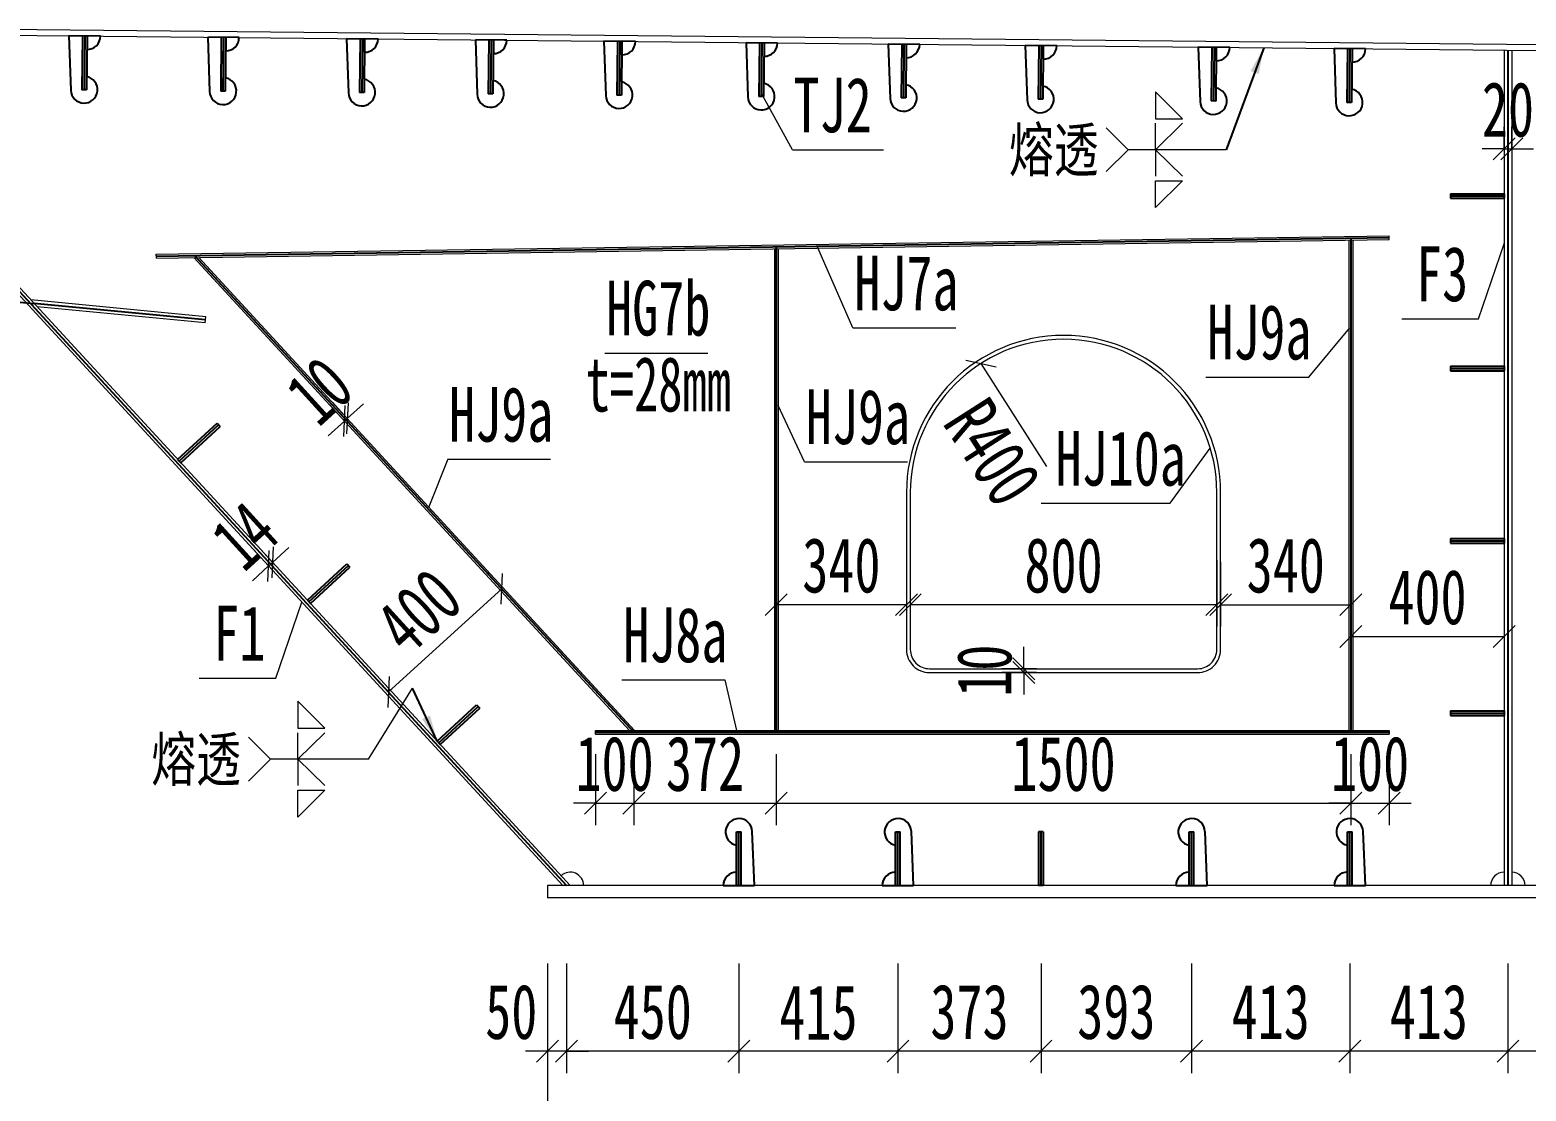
# Model space of a CAD drawing. Header units: millimetres. Extents: x 44597 to 300567, y -113054 to 73044.
# Drawn here: x 144276 to 148182, y -99690 to -96920 of the extents above; entities that cross this region are included whole.
import ezdxf
from ezdxf.enums import TextEntityAlignment as Align

# ---------------------------------------------------------------- set-up
doc = ezdxf.new("R2010")
doc.units = ezdxf.units.MM
doc.layers.get('Defpoints').update_dxf_attribs({"color": 8})
for name, color, linetype, lineweight in [('Dim', 4, 'Continuous', 15), ('文字', 7, 'Continuous', 15), ('细实线', 4, 'Continuous', 15), ('钢板粗线', 1, 'Continuous', 25), ('钢板细线', 6, 'Continuous', 15)]:
    doc.layers.add(name, color=color, linetype=linetype, lineweight=lineweight)
doc.layers.add('Text', color=4, linetype='Continuous')
doc.styles.add('111', font='', dxfattribs={"width": 0.7})
doc.styles.add('BM_Dim', font='', dxfattribs={"width": 0.85})
doc.styles.add('SMEDI', font='', dxfattribs={"width": 0.75})
doc.styles.get("Standard").update_dxf_attribs({"font": ''})
doc.styles.get('111').set_extended_font_data('仿宋_GB2312')
doc.styles.get('BM_Dim').set_extended_font_data('仿宋_GB2312')
doc.styles.get('SMEDI').set_extended_font_data('仿宋_GB2312')
doc.styles.get('Standard').set_extended_font_data('仿宋_GB2312')
doc.dimstyles.new('200', dxfattribs={"dimscale": 0, "dimtxt": 2.5, "dimasz": 1, "dimexe": 1, "dimexo": 1, "dimgap": 0.6, "dimtad": 1, "dimdec": 0, "dimdsep": 46, "dimtxsty": '111', "dimblk": 'OBLIQUE', "dimcen": 0, "dimclrd": 4, "dimclre": 4, "dimclrt": 4, "dimadec": 1, "dimazin": 2, "dimtfac": 1, "dimtdec": 0, "dimtix": 1, "dimtmove": 2, "dimatfit": 3, "dimfxl": 4, "dimfxlon": 1, "dimtolj": 1, "dimlwd": -1, "dimlwe": -1, "dimarcsym": 0})
doc.dimstyles.new('MSteel_1.0_1.0', dxfattribs={"dimtxt": 3, "dimasz": 1.2, "dimexe": 1, "dimexo": 1, "dimgap": 1, "dimtad": 3, "dimtoh": 1, "dimdec": 0, "dimzin": 0, "dimdsep": 46, "dimtxsty": 'Standard', "dimblk": 'ARCHTICK', "dimcen": 0.09, "dimclrd": 3, "dimclre": 3, "dimadec": 0, "dimazin": 0, "dimtfac": 1, "dimtdec": 4, "dimtofl": 0, "dimtmove": 0, "dimatfit": 3, "dimfxl": 1, "dimtolj": 1, "dimtzin": 0, "dimarcsym": 0})

# ---------------------------------------------------------------- blocks, each defined once
blk = doc.blocks.new('_Oblique')
at = {"color": 0, "linetype": 'ByBlock', "lineweight": -2}
blk.add_line((-0.5, -0.5), (0.5, 0.5), dxfattribs=at)
blk = doc.blocks.new('*D3048')
at = {"layer": 'Defpoints', "color": 0, "transparency": 16777216}
for p in [(145626.8, -99172.4), (152115.6, -99181.5), (145626.8, -99849.2)]:
    blk.add_point(p, dxfattribs=at)
at = {"layer": '细实线', "color": 4, "transparency": 16777216}
for p, q in [((145626.8, -99620.7), (145626.8, -99906.4)), ((152115.6, -99620.7), (152115.6, -99906.4)), ((152115.6, -99849.2), (145626.8, -99849.2))]:
    blk.add_line(p, q, dxfattribs=at)
at = {"layer": '细实线', "color": 4, "transparency": 16777216, "xscale": 57.14285714285715, "yscale": 57.14285714285715, "zscale": 57.14285714285715, "rotation": 180}
blk.add_blockref('_Oblique', (145626.8, -99849.2), dxfattribs=at)
at = {"layer": '细实线', "color": 4, "transparency": 16777216, "xscale": 57.14285714285715, "yscale": 57.14285714285715, "zscale": 57.14285714285715}
blk.add_blockref('_Oblique', (152115.6, -99849.2), dxfattribs=at)
at = {"layer": '细实线', "color": 4, "transparency": 16777216, "insert": (148871.2, -99747), "char_height": 142.86, "attachment_point": 5, "style": '111'}
blk.add_mtext('\\A1;6489', dxfattribs=at)
blk = doc.blocks.new('*D3049')
at = {"layer": 'Defpoints', "color": 0, "transparency": 16777216}
for p in [(145676.8, -99153.5), (145626.8, -99169.5), (145626.8, -99585.8)]:
    blk.add_point(p, dxfattribs=at)
at = {"layer": '细实线', "color": 4, "transparency": 16777216}
for p, q in [((145626.8, -99357.2), (145626.8, -99643)), ((145676.8, -99357.2), (145676.8, -99643)), ((145626.8, -99585.8), (145569.7, -99585.8)), ((145676.8, -99585.8), (145626.8, -99585.8)), ((145676.8, -99585.8), (145733.9, -99585.8))]:
    blk.add_line(p, q, dxfattribs=at)
at = {"layer": '细实线', "color": 4, "transparency": 16777216, "xscale": 57.14285714285715, "yscale": 57.14285714285715, "zscale": 57.14285714285715}
blk.add_blockref('_Oblique', (145626.8, -99585.8), dxfattribs=at)
at = {"layer": '细实线', "color": 4, "transparency": 16777216, "xscale": 57.14285714285715, "yscale": 57.14285714285715, "zscale": 57.14285714285715, "rotation": 180}
blk.add_blockref('_Oblique', (145676.8, -99585.8), dxfattribs=at)
at = {"layer": '细实线', "color": 4, "transparency": 16777216, "insert": (145532.5, -99483.6), "char_height": 142.86, "attachment_point": 5, "style": '111'}
blk.add_mtext('\\A1;50', dxfattribs=at)
blk = doc.blocks.new('*D3050')
at = {"layer": 'Defpoints', "color": 0, "transparency": 16777216}
for p in [(146915.3, -99153.5), (147308.4, -99153.5), (146915.3, -99585.8)]:
    blk.add_point(p, dxfattribs=at)
at = {"layer": '细实线', "color": 4, "transparency": 16777216}
for p, q in [((146915.3, -99357.2), (146915.3, -99643)), ((147308.4, -99357.2), (147308.4, -99643)), ((147308.4, -99585.8), (146915.3, -99585.8))]:
    blk.add_line(p, q, dxfattribs=at)
at = {"layer": '细实线', "color": 4, "transparency": 16777216, "xscale": 57.14285714285715, "yscale": 57.14285714285715, "zscale": 57.14285714285715, "rotation": 180}
blk.add_blockref('_Oblique', (146915.3, -99585.8), dxfattribs=at)
at = {"layer": '细实线', "color": 4, "transparency": 16777216, "xscale": 57.14285714285715, "yscale": 57.14285714285715, "zscale": 57.14285714285715}
blk.add_blockref('_Oblique', (147308.4, -99585.8), dxfattribs=at)
at = {"layer": '细实线', "color": 4, "transparency": 16777216, "insert": (147111.9, -99483.6), "char_height": 142.86, "attachment_point": 5, "style": '111'}
blk.add_mtext('\\A1;393', dxfattribs=at)
blk = doc.blocks.new('全融透2')
at = {"layer": 'Dim'}
blk.add_line((0, 0), (-4.479, 0), dxfattribs=at)
for points in [[(-3.227, 2.645), (-3.227, 1.414), (-1.995, 1.414)], [(-3.227, -2.645), (-3.227, -1.414), (-1.995, -1.414)]]:
    blk.add_lwpolyline(points, close=True, dxfattribs=at)
for points in [[(-5.479, 1), (-4.479, 0), (-5.479, -1)], [(-1.995, 1.206), (-3.227, 0), (-3.227, 1.206)], [(-1.995, -1.206), (-3.227, 0), (-3.227, -1.206)]]:
    blk.add_lwpolyline(points, dxfattribs=at)
at = {"layer": 'Text', "style": 'SMEDI', "width": 0.75}
blk.add_text('熔透', height=2, dxfattribs=at).set_placement((-9.923, 0), align=Align.MIDDLE_LEFT)
blk = doc.blocks.new('_ArchTick')
at = {"color": 0, "linetype": 'ByBlock', "const_width": 0.15}
blk.add_lwpolyline([(-0.5, -0.5), (0.5, 0.5)], dxfattribs=at)
blk = doc.blocks.new('*D3055')
at = {"layer": 'Defpoints', "color": 0, "transparency": 16777216}
for p in [(148559.6, -96239.3), (148134.2, -96949.3), (148559.6, -96971.1)]:
    blk.add_point(p, dxfattribs=at)
at = {"layer": '细实线', "color": 4, "transparency": 16777216}
for p, q in [((148134.2, -96467.9), (148134.2, -96182.2)), ((148559.6, -96467.9), (148559.6, -96182.2)), ((148134.2, -96239.3), (148559.6, -96239.3))]:
    blk.add_line(p, q, dxfattribs=at)
at = {"layer": '细实线', "color": 4, "transparency": 16777216, "xscale": 57.14285714285715, "yscale": 57.14285714285715, "zscale": 57.14285714285715, "rotation": 180}
blk.add_blockref('_Oblique', (148134.2, -96239.3), dxfattribs=at)
at = {"layer": '细实线', "color": 4, "transparency": 16777216, "xscale": 57.14285714285715, "yscale": 57.14285714285715, "zscale": 57.14285714285715}
blk.add_blockref('_Oblique', (148559.6, -96239.3), dxfattribs=at)
at = {"layer": '细实线', "color": 4, "transparency": 16777216, "insert": (148346.9, -96138.6), "char_height": 142.86, "attachment_point": 5, "style": '111'}
blk.add_mtext('\\A1;425', dxfattribs=at)
blk = doc.blocks.new('12-140加劲 有过焊孔')
at = {"layer": 'Defpoints'}
blk.add_line((0, 0), (0, 140), dxfattribs=at)
at = {"layer": '钢板粗线', "color": 7}
for p, q in [((-6, 0), (-6, 140)), ((-6, 140), (6, 140)), ((6, 0), (6, 140)), ((41, 0), (35, 141.5)), ((-41, 0), (41, 0))]:
    blk.add_line(p, q, dxfattribs=at)
for centre, start, end in [((0, 140), 2.441, 260.1291), ((-6, 0), 90, 180)]:
    blk.add_arc(centre, 35, start, end, dxfattribs=at)
blk = doc.blocks.new('*D3064')
at = {"layer": 'Defpoints', "color": 0, "transparency": 16777216}
for p in [(147308.4, -99153.5), (147721.3, -99153.5), (147308.4, -99585.8)]:
    blk.add_point(p, dxfattribs=at)
at = {"layer": '细实线', "color": 4, "transparency": 16777216}
for p, q in [((147308.4, -99357.2), (147308.4, -99643)), ((147721.3, -99357.2), (147721.3, -99643)), ((147721.3, -99585.8), (147308.4, -99585.8))]:
    blk.add_line(p, q, dxfattribs=at)
at = {"layer": '细实线', "color": 4, "transparency": 16777216, "xscale": 57.14285714285715, "yscale": 57.14285714285715, "zscale": 57.14285714285715, "rotation": 180}
blk.add_blockref('_Oblique', (147308.4, -99585.8), dxfattribs=at)
at = {"layer": '细实线', "color": 4, "transparency": 16777216, "xscale": 57.14285714285715, "yscale": 57.14285714285715, "zscale": 57.14285714285715}
blk.add_blockref('_Oblique', (147721.3, -99585.8), dxfattribs=at)
at = {"layer": '细实线', "color": 4, "transparency": 16777216, "insert": (147514.9, -99483.6), "char_height": 142.86, "attachment_point": 5, "style": '111'}
blk.add_mtext('\\A1;413', dxfattribs=at)
blk = doc.blocks.new('*D3065')
at = {"layer": 'Defpoints', "color": 0, "transparency": 16777216}
for p in [(147721.3, -99153.5), (148134.2, -99153.5), (147721.3, -99585.8)]:
    blk.add_point(p, dxfattribs=at)
at = {"layer": '细实线', "color": 4, "transparency": 16777216}
for p, q in [((147721.3, -99357.2), (147721.3, -99643)), ((148134.2, -99357.2), (148134.2, -99643)), ((148134.2, -99585.8), (147721.3, -99585.8))]:
    blk.add_line(p, q, dxfattribs=at)
at = {"layer": '细实线', "color": 4, "transparency": 16777216, "xscale": 57.14285714285715, "yscale": 57.14285714285715, "zscale": 57.14285714285715, "rotation": 180}
blk.add_blockref('_Oblique', (147721.3, -99585.8), dxfattribs=at)
at = {"layer": '细实线', "color": 4, "transparency": 16777216, "xscale": 57.14285714285715, "yscale": 57.14285714285715, "zscale": 57.14285714285715}
blk.add_blockref('_Oblique', (148134.2, -99585.8), dxfattribs=at)
at = {"layer": '细实线', "color": 4, "transparency": 16777216, "insert": (147927.7, -99483.6), "char_height": 142.86, "attachment_point": 5, "style": '111'}
blk.add_mtext('\\A1;413', dxfattribs=at)
blk = doc.blocks.new('*D3066')
at = {"layer": 'Defpoints', "color": 0, "transparency": 16777216}
for p in [(148134.2, -99153.5), (148620.6, -99153.5), (148134.2, -99585.8)]:
    blk.add_point(p, dxfattribs=at)
at = {"layer": '细实线', "color": 4, "transparency": 16777216}
for p, q in [((148134.2, -99357.2), (148134.2, -99643)), ((148620.6, -99357.2), (148620.6, -99643)), ((148620.6, -99585.8), (148134.2, -99585.8))]:
    blk.add_line(p, q, dxfattribs=at)
at = {"layer": '细实线', "color": 4, "transparency": 16777216, "xscale": 57.14285714285715, "yscale": 57.14285714285715, "zscale": 57.14285714285715, "rotation": 180}
blk.add_blockref('_Oblique', (148134.2, -99585.8), dxfattribs=at)
at = {"layer": '细实线', "color": 4, "transparency": 16777216, "xscale": 57.14285714285715, "yscale": 57.14285714285715, "zscale": 57.14285714285715}
blk.add_blockref('_Oblique', (148620.6, -99585.8), dxfattribs=at)
at = {"layer": '细实线', "color": 4, "transparency": 16777216, "insert": (148377.4, -99483.6), "char_height": 142.86, "attachment_point": 5, "style": '111'}
blk.add_mtext('\\A1;486', dxfattribs=at)
blk = doc.blocks.new('*D3070')
at = {"layer": 'Defpoints', "color": 0, "transparency": 16777216}
for p in [(148134.2, -96239.3), (147721.1, -96969.1), (148134.2, -96949.3)]:
    blk.add_point(p, dxfattribs=at)
at = {"layer": '细实线', "color": 4, "transparency": 16777216}
for p, q in [((147721.1, -96467.9), (147721.1, -96182.2)), ((148134.2, -96467.9), (148134.2, -96182.2)), ((147721.1, -96239.3), (148134.2, -96239.3))]:
    blk.add_line(p, q, dxfattribs=at)
at = {"layer": '细实线', "color": 4, "transparency": 16777216, "xscale": 57.14285714285715, "yscale": 57.14285714285715, "zscale": 57.14285714285715, "rotation": 180}
blk.add_blockref('_Oblique', (147721.1, -96239.3), dxfattribs=at)
at = {"layer": '细实线', "color": 4, "transparency": 16777216, "xscale": 57.14285714285715, "yscale": 57.14285714285715, "zscale": 57.14285714285715}
blk.add_blockref('_Oblique', (148134.2, -96239.3), dxfattribs=at)
at = {"layer": '细实线', "color": 4, "transparency": 16777216, "insert": (147927.6, -96137.1), "char_height": 142.86, "attachment_point": 5, "style": '111'}
blk.add_mtext('\\A1;413', dxfattribs=at)
blk = doc.blocks.new('*D3071')
at = {"layer": 'Defpoints', "color": 0, "transparency": 16777216}
for p in [(147721.1, -96239.3), (147366.9, -96839.1), (147721.1, -96971.1)]:
    blk.add_point(p, dxfattribs=at)
at = {"layer": '细实线', "color": 4, "transparency": 16777216}
for p, q in [((147366.9, -96467.9), (147366.9, -96182.2)), ((147721.1, -96467.9), (147721.1, -96182.2)), ((147366.9, -96239.3), (147721.1, -96239.3))]:
    blk.add_line(p, q, dxfattribs=at)
at = {"layer": '细实线', "color": 4, "transparency": 16777216, "xscale": 57.14285714285715, "yscale": 57.14285714285715, "zscale": 57.14285714285715, "rotation": 180}
blk.add_blockref('_Oblique', (147366.9, -96239.3), dxfattribs=at)
at = {"layer": '细实线', "color": 4, "transparency": 16777216, "xscale": 57.14285714285715, "yscale": 57.14285714285715, "zscale": 57.14285714285715}
blk.add_blockref('_Oblique', (147721.1, -96239.3), dxfattribs=at)
at = {"layer": '细实线', "color": 4, "transparency": 16777216, "insert": (147544, -96137.1), "char_height": 142.86, "attachment_point": 5, "style": '111'}
blk.add_mtext('\\A1;354', dxfattribs=at)
blk = doc.blocks.new('*D3072')
at = {"layer": 'Defpoints', "color": 0, "transparency": 16777216}
for p in [(148144.2, -97230.5), (148124.2, -97267.5), (148144.2, -97267.5)]:
    blk.add_point(p, dxfattribs=at)
at = {"layer": '细实线', "color": 4, "transparency": 16777216}
for p, q in [((148124.2, -97230.5), (148124.2, -97173.4)), ((148144.2, -97230.5), (148144.2, -97173.4)), ((148124.2, -97230.5), (148067, -97230.5)), ((148124.2, -97230.5), (148144.2, -97230.5)), ((148144.2, -97230.5), (148201.3, -97230.5))]:
    blk.add_line(p, q, dxfattribs=at)
at = {"layer": '细实线', "color": 4, "transparency": 16777216, "xscale": 57.14285714285715, "yscale": 57.14285714285715, "zscale": 57.14285714285715}
blk.add_blockref('_Oblique', (148124.2, -97230.5), dxfattribs=at)
at = {"layer": '细实线', "color": 4, "transparency": 16777216, "xscale": 57.14285714285715, "yscale": 57.14285714285715, "zscale": 57.14285714285715, "rotation": 180}
blk.add_blockref('_Oblique', (148144.2, -97230.5), dxfattribs=at)
at = {"layer": '细实线', "color": 4, "transparency": 16777216, "insert": (148134.2, -97128.3), "char_height": 142.86, "attachment_point": 5, "style": '111'}
blk.add_mtext('\\A1;20', dxfattribs=at)
blk = doc.blocks.new('14-160加劲 无过焊孔')
at = {"layer": 'Defpoints'}
blk.add_line((38609.4, 32076.7), (38609.4, 32216.7), dxfattribs=at)
at = {"layer": '钢板粗线', "color": 7}
for p, q in [((38603.4, 32076.7), (38603.4, 32216.7)), ((38603.4, 32216.7), (38615.4, 32216.7)), ((38615.4, 32076.7), (38615.4, 32216.7)), ((38603.4, 32076.7), (38615.4, 32076.7))]:
    blk.add_line(p, q, dxfattribs=at)
blk = doc.blocks.new('*D3079')
at = {"layer": 'Defpoints', "color": 0, "transparency": 16777216}
for p in [(147724.2, -98446.2), (148124.2, -98446.2), (148124.2, -98503.3)]:
    blk.add_point(p, dxfattribs=at)
at = {"layer": '细实线', "color": 4, "transparency": 16777216}
for p, q in [((147724.2, -98503.3), (147724.2, -98560.5)), ((147724.2, -98503.3), (148124.2, -98503.3)), ((148124.2, -98503.3), (148124.2, -98560.5))]:
    blk.add_line(p, q, dxfattribs=at)
at = {"layer": '细实线', "color": 4, "transparency": 16777216, "xscale": 57.14285714285715, "yscale": 57.14285714285715, "zscale": 57.14285714285715, "rotation": 180}
blk.add_blockref('_Oblique', (147724.2, -98503.3), dxfattribs=at)
at = {"layer": '细实线', "color": 4, "transparency": 16777216, "xscale": 57.14285714285715, "yscale": 57.14285714285715, "zscale": 57.14285714285715}
blk.add_blockref('_Oblique', (148124.2, -98503.3), dxfattribs=at)
at = {"layer": '细实线', "color": 4, "transparency": 16777216, "insert": (147924.2, -98401.1), "char_height": 142.86, "attachment_point": 5, "style": '111'}
blk.add_mtext('\\A1;400', dxfattribs=at)
blk = doc.blocks.new('*D3080')
at = {"layer": 'Defpoints', "color": 0, "transparency": 16777216}
for p in [(147384.2, -98251.5), (147724.2, -98245.2), (147724.2, -98420.4)]:
    blk.add_point(p, dxfattribs=at)
at = {"layer": '细实线', "color": 4, "transparency": 16777216}
for p, q in [((147384.2, -98308.6), (147384.2, -98477.5)), ((147724.2, -98302.3), (147724.2, -98477.5)), ((147384.2, -98420.4), (147724.2, -98420.4))]:
    blk.add_line(p, q, dxfattribs=at)
at = {"layer": '细实线', "color": 4, "transparency": 16777216, "xscale": 57.14285714285715, "yscale": 57.14285714285715, "zscale": 57.14285714285715, "rotation": 180}
blk.add_blockref('_Oblique', (147384.2, -98420.4), dxfattribs=at)
at = {"layer": '细实线', "color": 4, "transparency": 16777216, "xscale": 57.14285714285715, "yscale": 57.14285714285715, "zscale": 57.14285714285715}
blk.add_blockref('_Oblique', (147724.2, -98420.4), dxfattribs=at)
at = {"layer": '细实线', "color": 4, "transparency": 16777216, "insert": (147554.2, -98318.2), "char_height": 142.86, "attachment_point": 5, "style": '111'}
blk.add_mtext('\\A1;340', dxfattribs=at)
blk = doc.blocks.new('*D3081')
at = {"layer": 'Defpoints', "color": 0, "transparency": 16777216}
for p in [(146574.2, -98253), (147374.2, -98246.7), (146574.2, -98420.4)]:
    blk.add_point(p, dxfattribs=at)
at = {"layer": '细实线', "color": 4, "transparency": 16777216}
for p, q in [((146574.2, -98310.2), (146574.2, -98477.5)), ((147374.2, -98303.9), (147374.2, -98477.5)), ((147374.2, -98420.4), (146574.2, -98420.4))]:
    blk.add_line(p, q, dxfattribs=at)
at = {"layer": '细实线', "color": 4, "transparency": 16777216, "xscale": 57.14285714285715, "yscale": 57.14285714285715, "zscale": 57.14285714285715, "rotation": 180}
blk.add_blockref('_Oblique', (146574.2, -98420.4), dxfattribs=at)
at = {"layer": '细实线', "color": 4, "transparency": 16777216, "xscale": 57.14285714285715, "yscale": 57.14285714285715, "zscale": 57.14285714285715}
blk.add_blockref('_Oblique', (147374.2, -98420.4), dxfattribs=at)
at = {"layer": '细实线', "color": 4, "transparency": 16777216, "insert": (146974.2, -98318.2), "char_height": 142.86, "attachment_point": 5, "style": '111'}
blk.add_mtext('\\A1;800', dxfattribs=at)
blk = doc.blocks.new('*D3082')
at = {"layer": 'Defpoints', "color": 0, "transparency": 16777216}
for p in [(146224.2, -98245.2), (146564.2, -98251.5), (146224.2, -98420.4)]:
    blk.add_point(p, dxfattribs=at)
at = {"layer": '细实线', "color": 4, "transparency": 16777216}
for p, q in [((146224.2, -98302.3), (146224.2, -98477.5)), ((146564.2, -98308.6), (146564.2, -98477.5)), ((146564.2, -98420.4), (146224.2, -98420.4))]:
    blk.add_line(p, q, dxfattribs=at)
at = {"layer": '细实线', "color": 4, "transparency": 16777216, "xscale": 57.14285714285715, "yscale": 57.14285714285715, "zscale": 57.14285714285715, "rotation": 180}
blk.add_blockref('_Oblique', (146224.2, -98420.4), dxfattribs=at)
at = {"layer": '细实线', "color": 4, "transparency": 16777216, "xscale": 57.14285714285715, "yscale": 57.14285714285715, "zscale": 57.14285714285715}
blk.add_blockref('_Oblique', (146564.2, -98420.4), dxfattribs=at)
at = {"layer": '细实线', "color": 4, "transparency": 16777216, "insert": (146394.2, -98318.2), "char_height": 142.86, "attachment_point": 5, "style": '111'}
blk.add_mtext('\\A1;340', dxfattribs=at)
blk = doc.blocks.new('*D3083')
at = {"layer": 'Defpoints', "color": 0, "transparency": 16777216}
for p in [(146870.2, -98597.5), (146960.3, -98587.5), (146960.3, -98597.5)]:
    blk.add_point(p, dxfattribs=at)
at = {"layer": '细实线', "color": 4, "transparency": 16777216}
for p, q in [((146870.2, -98587.5), (146870.2, -98530.3)), ((146903.2, -98587.5), (146813.1, -98587.5)), ((146903.2, -98597.5), (146813.1, -98597.5)), ((146870.2, -98587.5), (146870.2, -98597.5)), ((146870.2, -98597.5), (146870.2, -98654.6))]:
    blk.add_line(p, q, dxfattribs=at)
at = {"layer": '细实线', "color": 4, "transparency": 16777216, "xscale": 57.14285714285715, "yscale": 57.14285714285715, "zscale": 57.14285714285715}
for p, rotation in [((146870.2, -98587.5), 270), ((146870.2, -98597.5), 90)]:
    blk.add_blockref('_Oblique', p, dxfattribs=dict(at, rotation=rotation))
at = {"layer": '细实线', "color": 4, "transparency": 16777216, "insert": (146768, -98592.5), "char_height": 142.86, "attachment_point": 5, "rotation": 90, "style": '111'}
blk.add_mtext('\\A1;10', dxfattribs=at)
blk = doc.blocks.new('*D3084')
at = {"layer": 'Defpoints', "color": 0, "transparency": 16777216}
for p in [(147724.2, -98753.5), (147824.2, -98753.5), (147824.2, -98938.4)]:
    blk.add_point(p, dxfattribs=at)
at = {"layer": '细实线', "color": 4, "transparency": 16777216}
for p, q in [((147724.2, -98810.6), (147724.2, -98995.5)), ((147824.2, -98810.6), (147824.2, -98995.5)), ((147724.2, -98938.4), (147667, -98938.4)), ((147724.2, -98938.4), (147824.2, -98938.4)), ((147824.2, -98938.4), (147881.3, -98938.4))]:
    blk.add_line(p, q, dxfattribs=at)
at = {"layer": '细实线', "color": 4, "transparency": 16777216, "xscale": 57.14285714285715, "yscale": 57.14285714285715, "zscale": 57.14285714285715}
blk.add_blockref('_Oblique', (147724.2, -98938.4), dxfattribs=at)
at = {"layer": '细实线', "color": 4, "transparency": 16777216, "xscale": 57.14285714285715, "yscale": 57.14285714285715, "zscale": 57.14285714285715, "rotation": 180}
blk.add_blockref('_Oblique', (147824.2, -98938.4), dxfattribs=at)
at = {"layer": '细实线', "color": 4, "transparency": 16777216, "insert": (147774.2, -98836.1), "char_height": 142.86, "attachment_point": 5, "style": '111'}
blk.add_mtext('\\A1;100', dxfattribs=at)
blk = doc.blocks.new('*D3085')
at = {"layer": 'Defpoints', "color": 0, "transparency": 16777216}
for p in [(146224.2, -98753.5), (147724.2, -98753.5), (147724.2, -98938.4)]:
    blk.add_point(p, dxfattribs=at)
at = {"layer": '细实线', "color": 4, "transparency": 16777216}
for p, q in [((146224.2, -98810.6), (146224.2, -98995.5)), ((147724.2, -98810.6), (147724.2, -98995.5)), ((146224.2, -98938.4), (147724.2, -98938.4))]:
    blk.add_line(p, q, dxfattribs=at)
at = {"layer": '细实线', "color": 4, "transparency": 16777216, "xscale": 57.14285714285715, "yscale": 57.14285714285715, "zscale": 57.14285714285715, "rotation": 180}
blk.add_blockref('_Oblique', (146224.2, -98938.4), dxfattribs=at)
at = {"layer": '细实线', "color": 4, "transparency": 16777216, "xscale": 57.14285714285715, "yscale": 57.14285714285715, "zscale": 57.14285714285715}
blk.add_blockref('_Oblique', (147724.2, -98938.4), dxfattribs=at)
at = {"layer": '细实线', "color": 4, "transparency": 16777216, "insert": (146974.2, -98836.1), "char_height": 142.86, "attachment_point": 5, "style": '111'}
blk.add_mtext('\\A1;1500', dxfattribs=at)
blk = doc.blocks.new('*D3086')
at = {"layer": 'Defpoints', "color": 0, "transparency": 16777216}
for p in [(145852.2, -98753.5), (146224.2, -98754.7), (146224.2, -98938.4)]:
    blk.add_point(p, dxfattribs=at)
at = {"layer": '细实线', "color": 4, "transparency": 16777216}
for p, q in [((145852.2, -98810.6), (145852.2, -98995.5)), ((146224.2, -98811.8), (146224.2, -98995.5)), ((145852.2, -98938.4), (146224.2, -98938.4))]:
    blk.add_line(p, q, dxfattribs=at)
at = {"layer": '细实线', "color": 4, "transparency": 16777216, "xscale": 57.14285714285715, "yscale": 57.14285714285715, "zscale": 57.14285714285715, "rotation": 180}
blk.add_blockref('_Oblique', (145852.2, -98938.4), dxfattribs=at)
at = {"layer": '细实线', "color": 4, "transparency": 16777216, "xscale": 57.14285714285715, "yscale": 57.14285714285715, "zscale": 57.14285714285715}
blk.add_blockref('_Oblique', (146224.2, -98938.4), dxfattribs=at)
at = {"layer": '细实线', "color": 4, "transparency": 16777216, "insert": (146038.2, -98836.1), "char_height": 142.86, "attachment_point": 5, "style": '111'}
blk.add_mtext('\\A1;372', dxfattribs=at)
blk = doc.blocks.new('*D3087')
at = {"layer": 'Defpoints', "color": 0, "transparency": 16777216}
for p in [(145752.2, -98753.5), (145852.2, -98753.5), (145852.2, -98938.4)]:
    blk.add_point(p, dxfattribs=at)
at = {"layer": '细实线', "color": 4, "transparency": 16777216}
for p, q in [((145752.2, -98810.6), (145752.2, -98995.5)), ((145852.2, -98810.6), (145852.2, -98995.5)), ((145752.2, -98938.4), (145695, -98938.4)), ((145752.2, -98938.4), (145852.2, -98938.4)), ((145852.2, -98938.4), (145909.3, -98938.4))]:
    blk.add_line(p, q, dxfattribs=at)
at = {"layer": '细实线', "color": 4, "transparency": 16777216, "xscale": 57.14285714285715, "yscale": 57.14285714285715, "zscale": 57.14285714285715}
blk.add_blockref('_Oblique', (145752.2, -98938.4), dxfattribs=at)
at = {"layer": '细实线', "color": 4, "transparency": 16777216, "xscale": 57.14285714285715, "yscale": 57.14285714285715, "zscale": 57.14285714285715, "rotation": 180}
blk.add_blockref('_Oblique', (145852.2, -98938.4), dxfattribs=at)
at = {"layer": '细实线', "color": 4, "transparency": 16777216, "insert": (145802.2, -98836.1), "char_height": 142.86, "attachment_point": 5, "style": '111'}
blk.add_mtext('\\A1;100', dxfattribs=at)
blk = doc.blocks.new('*D3088')
at = {"layer": 'Defpoints', "color": 0, "transparency": 16777216}
for p in [(146541.9, -99155.1), (146915.3, -99153.5), (146541.9, -99585.8)]:
    blk.add_point(p, dxfattribs=at)
at = {"layer": '细实线', "color": 4, "transparency": 16777216}
for p, q in [((146541.9, -99357.2), (146541.9, -99643)), ((146915.3, -99357.2), (146915.3, -99643)), ((146915.3, -99585.8), (146541.9, -99585.8))]:
    blk.add_line(p, q, dxfattribs=at)
at = {"layer": '细实线', "color": 4, "transparency": 16777216, "xscale": 57.14285714285715, "yscale": 57.14285714285715, "zscale": 57.14285714285715, "rotation": 180}
blk.add_blockref('_Oblique', (146541.9, -99585.8), dxfattribs=at)
at = {"layer": '细实线', "color": 4, "transparency": 16777216, "xscale": 57.14285714285715, "yscale": 57.14285714285715, "zscale": 57.14285714285715}
blk.add_blockref('_Oblique', (146915.3, -99585.8), dxfattribs=at)
at = {"layer": '细实线', "color": 4, "transparency": 16777216, "insert": (146728.6, -99483.6), "char_height": 142.86, "attachment_point": 5, "style": '111'}
blk.add_mtext('\\A1;373', dxfattribs=at)
blk = doc.blocks.new('*D3089')
at = {"layer": 'Defpoints', "color": 0, "transparency": 16777216}
for p in [(146126.7, -99156.1), (146541.9, -99153.5), (146126.7, -99585.8)]:
    blk.add_point(p, dxfattribs=at)
at = {"layer": '细实线', "color": 4, "transparency": 16777216}
for p, q in [((146126.7, -99357.2), (146126.7, -99643)), ((146541.9, -99357.2), (146541.9, -99643)), ((146541.9, -99585.8), (146126.7, -99585.8))]:
    blk.add_line(p, q, dxfattribs=at)
at = {"layer": '细实线', "color": 4, "transparency": 16777216, "xscale": 57.14285714285715, "yscale": 57.14285714285715, "zscale": 57.14285714285715, "rotation": 180}
blk.add_blockref('_Oblique', (146126.7, -99585.8), dxfattribs=at)
at = {"layer": '细实线', "color": 4, "transparency": 16777216, "xscale": 57.14285714285715, "yscale": 57.14285714285715, "zscale": 57.14285714285715}
blk.add_blockref('_Oblique', (146541.9, -99585.8), dxfattribs=at)
at = {"layer": '细实线', "color": 4, "transparency": 16777216, "insert": (146334.3, -99485.1), "char_height": 142.86, "attachment_point": 5, "style": '111'}
blk.add_mtext('\\A1;415', dxfattribs=at)
blk = doc.blocks.new('*D3090')
at = {"layer": 'Defpoints', "color": 0, "transparency": 16777216}
for p in [(145676.8, -99153.5), (146126.7, -99153.5), (145676.8, -99585.8)]:
    blk.add_point(p, dxfattribs=at)
at = {"layer": '细实线', "color": 4, "transparency": 16777216}
for p, q in [((145676.8, -99357.2), (145676.8, -99643)), ((146126.7, -99357.2), (146126.7, -99643)), ((146126.7, -99585.8), (145676.8, -99585.8))]:
    blk.add_line(p, q, dxfattribs=at)
at = {"layer": '细实线', "color": 4, "transparency": 16777216, "xscale": 57.14285714285715, "yscale": 57.14285714285715, "zscale": 57.14285714285715, "rotation": 180}
blk.add_blockref('_Oblique', (145676.8, -99585.8), dxfattribs=at)
at = {"layer": '细实线', "color": 4, "transparency": 16777216, "xscale": 57.14285714285715, "yscale": 57.14285714285715, "zscale": 57.14285714285715}
blk.add_blockref('_Oblique', (146126.7, -99585.8), dxfattribs=at)
at = {"layer": '细实线', "color": 4, "transparency": 16777216, "insert": (145901.7, -99483.6), "char_height": 142.86, "attachment_point": 5, "style": '111'}
blk.add_mtext('\\A1;450', dxfattribs=at)
blk = doc.blocks.new('12-140加劲 无过焊孔')
at = {"layer": 'Defpoints'}
blk.add_line((38946.6, 32076.7), (38946.6, 32216.7), dxfattribs=at)
at = {"layer": '钢板粗线', "color": 7}
for p, q in [((38940.6, 32076.7), (38940.6, 32216.7)), ((38940.6, 32216.7), (38952.6, 32216.7)), ((38952.6, 32076.7), (38952.6, 32216.7)), ((38940.6, 32076.7), (38952.6, 32076.7))]:
    blk.add_line(p, q, dxfattribs=at)
blk = doc.blocks.new('*D3504')
at = {"layer": 'Defpoints', "color": 0, "transparency": 16777216}
for p in [(144909.4, -98309.9), (144909.8, -98331.2), (144920.2, -98321.7)]:
    blk.add_point(p, dxfattribs=at)
at = {"layer": '细实线', "color": 4, "transparency": 16777216}
for p, q in [((144899, -98319.3), (144860.5, -98277)), ((144909.4, -98309.9), (144870.9, -98267.6)), ((144909.4, -98309.9), (144951.6, -98271.4)), ((144899, -98319.3), (144856.7, -98357.7)), ((144899, -98319.3), (144909.4, -98309.9))]:
    blk.add_line(p, q, dxfattribs=at)
at = {"layer": '细实线', "color": 4, "transparency": 16777216, "xscale": 57.14285714285715, "yscale": 57.14285714285715, "zscale": 57.14285714285715}
for p, rotation in [((144899, -98319.3), 42.30941180379739), ((144909.4, -98309.9), 222.3094118037974)]:
    blk.add_blockref('_Oblique', p, dxfattribs=dict(at, rotation=rotation))
at = {"layer": '细实线', "color": 4, "transparency": 16777216, "insert": (144836.4, -98240.1), "char_height": 142.86, "attachment_point": 5, "rotation": 42.3094, "style": '111'}
blk.add_mtext('\\A1;14', dxfattribs=at)
blk = doc.blocks.new('*D3505')
at = {"layer": 'Defpoints', "color": 0, "transparency": 16777216}
for p in [(145104.5, -97934.2), (145115.1, -97960.7), (145122.5, -97954)]:
    blk.add_point(p, dxfattribs=at)
at = {"layer": '细实线', "color": 4, "transparency": 16777216}
for p, q in [((145097.2, -97940.9), (145058.7, -97898.7)), ((145104.5, -97934.2), (145066.1, -97892)), ((145104.5, -97934.2), (145146.8, -97895.7)), ((145097.2, -97940.9), (145054.9, -97979.4)), ((145097.2, -97940.9), (145104.5, -97934.2))]:
    blk.add_line(p, q, dxfattribs=at)
at = {"layer": '细实线', "color": 4, "transparency": 16777216, "xscale": 57.14285714285715, "yscale": 57.14285714285715, "zscale": 57.14285714285715}
for p, rotation in [((145097.2, -97940.9), 42.31909851144874), ((145104.5, -97934.2), 222.3190985114487)]:
    blk.add_blockref('_Oblique', p, dxfattribs=dict(at, rotation=rotation))
at = {"layer": '细实线', "color": 4, "transparency": 16777216, "insert": (145032, -97862), "char_height": 142.86, "attachment_point": 5, "rotation": 42.3191, "style": '111'}
blk.add_mtext('\\A1;10', dxfattribs=at)
blk = doc.blocks.new('*D3506')
at = {"layer": 'Defpoints', "color": 0, "transparency": 16777216}
for p in [(145507.7, -98378.9), (145548.6, -98423.8), (145252.9, -98693)]:
    blk.add_point(p, dxfattribs=at)
at = {"layer": '细实线', "color": 4, "transparency": 16777216}
for p, q in [((145510.1, -98381.6), (145469.2, -98336.7)), ((145212, -98648.1), (145507.7, -98378.9)), ((145214.5, -98650.8), (145173.6, -98605.9))]:
    blk.add_line(p, q, dxfattribs=at)
at = {"layer": '细实线', "color": 4, "transparency": 16777216, "xscale": 57.14285714285715, "yscale": 57.14285714285715, "zscale": 57.14285714285715}
for p, rotation in [((145507.7, -98378.9), 42.31909851126915), ((145212, -98648.1), 222.3190985112692)]:
    blk.add_blockref('_Oblique', p, dxfattribs=dict(at, rotation=rotation))
at = {"layer": '细实线', "color": 4, "transparency": 16777216, "insert": (145291, -98437.9), "char_height": 142.86, "attachment_point": 5, "rotation": 42.3191, "style": '111'}
blk.add_mtext('\\A1;400', dxfattribs=at)

msp = doc.modelspace()

# ---------------------------------------------------------------- linework, layer by layer
at = {"layer": 'Defpoints'}
for p, q in [((143612.1, -96912), (145676.8, -99153.5)), ((140594.2, -97297.4), (144286.4, -97633.7)), ((144705.9, -97509), (145852.2, -98753.5)), ((144734.4, -97676.6), (144286.4, -97633.7)), ((145752.2, -98753.5), (147824.2, -98753.5))]:
    msp.add_line(p, q, dxfattribs=at)
at = {"layer": 'Defpoints', "color": 8}
for p, q in [((148134.2, -96973.3), (148134.2, -99153.5)), ((144605.9, -97510.5), (147824.1, -97462.2)), ((147724.2, -97463.7), (147724.2, -98753.5)), ((146224.2, -97486.2), (146224.2, -98753.5))]:
    msp.add_line(p, q, dxfattribs=at)
at = {"layer": '细实线'}
for p, q in [((146266.4, -97233.1), (146185.9, -97086.4)), ((146266.4, -97233.1), (146504.3, -97233.1)), ((148057.1, -97674), (148125.4, -97475.8)), ((146424.5, -97697.6), (146329.8, -97482.8)), ((147857.5, -97674), (148057.1, -97674)), ((146424.5, -97697.6), (146693.3, -97697.6)), ((147614.5, -97826), (147721.3, -97697.5)), ((145776.7, -97763.5), (146045.5, -97763.5)), ((147345.8, -97826), (147614.5, -97826)), ((146297.9, -98047.1), (146229.2, -97900.8)), ((147252.6, -98155.3), (147357, -98011.6)), ((145366.6, -98040.6), (145317, -98164.5)), ((145366.6, -98040.6), (145635.3, -98040.6)), ((146297.9, -98047.1), (146566.6, -98047.1)), ((146915.7, -98155.3), (147252.6, -98155.3)), ((144917.6, -98612), (144985.9, -98413.8)), ((144718, -98612), (144917.6, -98612)), ((145821.3, -98616.3), (146090, -98616.3)), ((146090, -98616.3), (146120.3, -98748.5))]:
    msp.add_line(p, q, dxfattribs=at)
at = {"layer": '细实线', "color": 4}
msp.add_line((146930.7, -98059.5), (146758.8, -97790.4), dxfattribs=at)
at = {"layer": '细实线', "color": 8}
msp.add_line((145159.7, -98823.6), (145274.5, -98637.9), dxfattribs=at)
at = {"layer": '钢板细线'}
for p, q in [((143617.4, -96928), (145667.3, -99153.5)), ((143636.6, -96928.2), (145686.3, -99153.5)), ((144605.8, -97505.5), (147824.1, -97457.2)), ((144606, -97515.5), (147824.2, -97467.2)), ((147719.2, -97468.8), (147719.2, -98748.5)), ((147729.2, -97468.7), (147729.2, -98748.5)), ((147824.2, -97467.2), (147824.1, -97457.2)), ((144606, -97515.5), (144605.8, -97505.5)), ((144703.7, -97514), (145840.8, -98748.5)), ((144717.1, -97513.8), (145854.4, -98748.5)), ((146219.2, -97491.3), (146219.2, -98748.5)), ((146229.2, -97491.2), (146229.2, -98748.5)), ((145752.2, -98748.5), (147824.2, -98748.5)), ((145752.2, -98758.5), (145752.2, -98748.5)), ((145752.2, -98758.5), (147824.2, -98758.5)), ((147824.2, -98748.5), (147824.2, -98758.5)), ((152115.6, -99153.5), (145626.8, -99153.5)), ((145626.8, -99153.5), (145626.8, -99185.5)), ((152115.6, -99185.5), (145626.8, -99185.5))]:
    msp.add_line(p, q, dxfattribs=at)
at = {"layer": '钢板细线', "color": 3}
for p, q in [((148124.2, -96973.2), (148124.2, -99153.5)), ((148144.2, -96973.4), (148144.2, -99153.5))]:
    msp.add_line(p, q, dxfattribs=at)
at = {"layer": '钢板细线', "color": 7}
for p, q in [((144735.1, -97668.6), (144278.3, -97624.9)), ((144733.6, -97684.6), (144294.5, -97642.5)), ((144733.6, -97684.6), (144735.1, -97668.6))]:
    msp.add_line(p, q, dxfattribs=at)
at = {"layer": '钢板细线', "elevation": 0}
for points in [[(140544.1, -96881.3), (148304.4, -96959), (149049.8, -96947.8)], [(140544.1, -96897.3), (148304.5, -96975), (149047.7, -96963.8)]]:
    msp.add_lwpolyline(points, dxfattribs=at)
for points in [[(146624.2, -98597.5), (147324.2, -98597.5, 0.414214), (147384.2, -98537.5), (147384.2, -98127.5, 1), (146564.2, -98127.5), (146564.2, -98537.5, 0.414214)], [(146624.2, -98587.5), (147324.2, -98587.5, 0.414214), (147374.2, -98537.5), (147374.2, -98127.5, 1), (146574.2, -98127.5), (146574.2, -98537.5, 0.414214)]]:
    msp.add_lwpolyline(points, format="xyb", close=True, dxfattribs=at)
at = {"layer": '钢板细线'}
for centre, start, end in [((145686.3, -99153.5), 0, 132.5863), ((148124.2, -99153.5), 90, 180), ((148144.2, -99153.5), 0, 90)]:
    msp.add_arc(centre, 35, start, end, dxfattribs=at)

# ---------------------------------------------------------------- block references
at = {"layer": '细实线', "rotation": 179.4262908401}
for p in [(144419, -96936.1), (144781.4, -96939.7), (145143.8, -96943.3), (145479.7, -96946.7), (145815.5, -96950), (146186.5, -96953.8), (146557.6, -96957.5), (146915.3, -96961.1), (147366.9, -96965.6), (147721.3, -96969.1)]:
    msp.add_blockref('12-140加劲 有过焊孔', p, dxfattribs=at)
at = {"layer": '细实线', "color": 8, "xscale": 57.1428571428572, "yscale": 57.1428571428572, "zscale": 57.1428571428572}
for p in [(147398.6, -97232.7), (145159.7, -98823.6)]:
    msp.add_blockref('全融透2', p, dxfattribs=at)
at = {"layer": '细实线', "color": 4, "xscale": 57.14285714285714, "yscale": 57.14285714285714, "zscale": 57.14285714285714, "rotation": 302.5831107516607}
msp.add_blockref('_Oblique', (146758.8, -97790.4), dxfattribs=at)
at = {"layer": '钢板细线'}
for name, p, rotation in [('14-160加劲 无过焊孔', (115907.4, -58744.1), 269.9999999999866), ('14-160加劲 无过焊孔', (115907.4, -59194.1), 269.9999999999866), ('14-160加劲 无过焊孔', (94914.6, -91379.7), 312.6489191297478), ('14-160加劲 无过焊孔', (115907.4, -59644.1), 269.9999999999866), ('14-160加劲 无过焊孔', (95253.4, -91747.4), 312.6489191297478), ('14-160加劲 无过焊孔', (95592.1, -92115.2), 312.6489191297478), ('14-160加劲 无过焊孔', (115907.4, -60094.1), 269.9999999999866), ('12-140加劲 有过焊孔', (146126.7, -99153.5), 359.9999999999936), ('12-140加劲 有过焊孔', (146541.9, -99153.5), 359.9999999999936), ('12-140加劲 有过焊孔', (147308.4, -99153.5), 359.9999999999936), ('12-140加劲 有过焊孔', (147721.3, -99153.5), 359.9999999999936), ('12-140加劲 无过焊孔', (185861.8, -66936.7), 180.0000000000017)]:
    msp.add_blockref(name, p, dxfattribs=dict(at, rotation=rotation))

# ---------------------------------------------------------------- texts
at = {"layer": '文字', "style": 'BM_Dim'}
for s, width, p in [('TJ2', 0.7, (146371.3, -97230)), ('HJ7a', 0.7, (146564, -97694.6)), ('F3', 0.7, (147962.4, -97671)), ('HG7b', 0.7, (145916.2, -97760.5)), ('HJ9a', 0.7, (147485.3, -97823)), ('t=28mm', 0.65, (145916.2, -97958.9)), ('HJ9a', 0.7, (145506.1, -98037.6)), ('HJ9a', 0.7, (146437.4, -98044)), ('HJ10a', 0.7, (147123.3, -98152.3)), ('F1', 0.7, (144822.9, -98608.9)), ('HJ8a', 0.7, (145960.8, -98613.3))]:
    msp.add_text(s, height=142.86, dxfattribs=dict(at, width=width)).set_placement(p, align=Align.BOTTOM_CENTER)
at = {"layer": '细实线', "color": 4, "insert": (146788.4, -98022.6), "char_height": 142.86, "attachment_point": 5, "rotation": 302.5831, "style": '111'}
msp.add_mtext('\\A1;R400', dxfattribs=at)

# ---------------------------------------------------------------- dimensions: what is measured, and where the dimension line sits
at = {"layer": '细实线'}
for base, p1, p2, override, picture, middle in [((147721.1, -96239.3), (147366.9, -96839.1), (147721.1, -96971.1), {"dimscale": 57.142857, "dimtxsty": '111', "dimblk": 'Oblique'}, '*D3071', (147544, -96137.1)), ((148134.2, -96239.3), (147721.1, -96969.1), (148134.2, -96949.3), {"dimscale": 57.142857, "dimtxsty": '111', "dimblk": 'Oblique'}, '*D3070', (147927.6, -96137.1)), ((148559.6, -96239.3), (148134.2, -96949.3), (148559.6, -96971.1), {"dimscale": 57.142857, "dimtxsty": '111', "dimblk": 'Oblique'}, '*D3055', (148346.9, -96138.6)), ((148144.2, -97230.5), (148124.2, -97267.5), (148144.2, -97267.5), {"dimscale": 57.142857, "dimblk": 'Oblique'}, '*D3072', (148134.2, -97128.3)), ((146224.2, -98420.4), (146564.2, -98251.5), (146224.2, -98245.2), {"dimscale": 57.142857, "dimblk": 'Oblique'}, '*D3082', (146394.2, -98318.2)), ((146574.2, -98420.4), (147374.2, -98246.7), (146574.2, -98253), {"dimscale": 57.142857, "dimblk": 'Oblique'}, '*D3081', (146974.2, -98318.2)), ((148124.2, -98503.3), (147724.2, -98446.2), (148124.2, -98446.2), {"dimscale": 57.142857, "dimblk": 'Oblique'}, '*D3079', (147924.2, -98401.1)), ((145852.2, -98938.4), (145752.2, -98753.5), (145852.2, -98753.5), {"dimscale": 57.142857, "dimblk": 'Oblique'}, '*D3087', (145802.2, -98836.1)), ((146224.2, -98938.4), (145852.2, -98753.5), (146224.2, -98754.7), {"dimscale": 57.142857, "dimblk": 'Oblique'}, '*D3086', (146038.2, -98836.1)), ((147724.2, -98938.4), (146224.2, -98753.5), (147724.2, -98753.5), {"dimscale": 57.142857, "dimblk": 'Oblique'}, '*D3085', (146974.2, -98836.1)), ((147824.2, -98938.4), (147724.2, -98753.5), (147824.2, -98753.5), {"dimscale": 57.142857, "dimblk": 'Oblique'}, '*D3084', (147774.2, -98836.1)), ((145676.8, -99585.8), (146126.7, -99153.5), (145676.8, -99153.5), {"dimscale": 57.142857, "dimblk": 'Oblique'}, '*D3090', (145901.7, -99483.6)), ((146126.7, -99585.8), (146541.9, -99153.5), (146126.7, -99156.1), {"dimscale": 57.142857, "dimblk": 'Oblique'}, '*D3089', (146334.3, -99485.1)), ((146541.9, -99585.8), (146915.3, -99153.5), (146541.9, -99155.1), {"dimscale": 57.142857, "dimblk": 'Oblique'}, '*D3088', (146728.6, -99483.6)), ((146915.3, -99585.8), (147308.4, -99153.5), (146915.3, -99153.5), {"dimscale": 57.142857, "dimblk": 'Oblique'}, '*D3050', (147111.9, -99483.6)), ((147308.4, -99585.8), (147721.3, -99153.5), (147308.4, -99153.5), {"dimscale": 57.142857, "dimblk": 'Oblique'}, '*D3064', (147514.9, -99483.6)), ((147721.3, -99585.8), (148134.2, -99153.5), (147721.3, -99153.5), {"dimscale": 57.142857, "dimblk": 'Oblique'}, '*D3065', (147927.7, -99483.6)), ((148134.2, -99585.8), (148620.6, -99153.5), (148134.2, -99153.5), {"dimscale": 57.142857, "dimblk": 'Oblique'}, '*D3066', (148377.4, -99483.6)), ((145626.8, -99849.2), (152115.6, -99181.5), (145626.8, -99172.4), {"dimscale": 57.142857, "dimtxsty": '111', "dimblk": 'Oblique'}, '*D3048', (148871.2, -99747))]:
    dim = msp.add_linear_dim(base=base, p1=p1, p2=p2, dimstyle='200', override=override, dxfattribs=at)
    dim.commit()
    dim.dimension.update_dxf_attribs({"geometry": picture, "text_midpoint": middle})
for p1, p2, distance, picture, middle in [((145115.1, -97960.7), (145122.5, -97954), 26.7, '*D3505', (145032, -97862)), ((144909.8, -98331.2), (144920.2, -98321.7), 16.1, '*D3504', (144836.4, -98240.1)), ((145252.9, -98693), (145548.6, -98423.8), 60.7, '*D3506', (145291, -98437.9))]:
    dim = msp.add_aligned_dim(p1=p1, p2=p2, distance=distance, dimstyle='200', override={"dimscale": 57.142857, "dimblk": 'Oblique'}, dxfattribs=at)
    dim.commit()
    dim.dimension.update_dxf_attribs({"geometry": picture, "text_midpoint": middle})
for base, p1, p2, angle, picture, middle in [((147724.2, -98420.4), (147384.2, -98251.5), (147724.2, -98245.2), 180, '*D3080', (147554.2, -98318.2)), ((146870.2, -98597.5), (146960.3, -98587.5), (146960.3, -98597.5), 90, '*D3083', (146768, -98592.5))]:
    dim = msp.add_linear_dim(base=base, p1=p1, p2=p2, angle=angle, dimstyle='200', override={"dimscale": 57.142857, "dimblk": 'Oblique'}, dxfattribs=at)
    dim.commit()
    dim.dimension.update_dxf_attribs({"geometry": picture, "text_midpoint": middle})
dim = msp.add_linear_dim(base=(145626.8, -99585.8), p1=(145676.8, -99153.5), p2=(145626.8, -99169.5), dimstyle='200', override={"dimscale": 57.142857, "dimblk": 'Oblique'}, dxfattribs=at)
dim.commit()
dim.dimension.update_dxf_attribs({"geometry": '*D3049', "text_midpoint": (145532.5, -99483.6), "dimtype": 160})

# ---------------------------------------------------------------- leaders
at = {"layer": 'Dim'}
for points in [[(147496.7, -96966.9), (147398.6, -97232.7)], [(145339.1, -98776.6), (145274.5, -98637.9)]]:
    msp.add_leader(points, dimstyle='MSteel_1.0_1.0', override={"dimscale": 57.142857, "dimclrd": 256}, dxfattribs=at)

doc.saveas('drawing.dxf')
